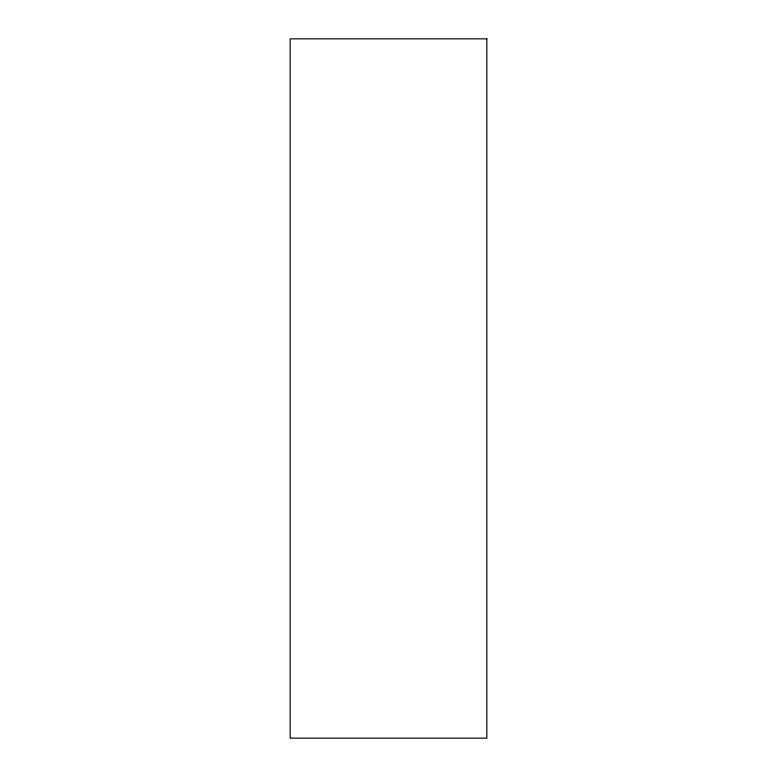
<?xml version="1.0" encoding="UTF-8"?>
<svg xmlns="http://www.w3.org/2000/svg" width="777" height="777" viewBox="0 0 777 777"><rect width="100%" height="100%" fill="white"/><g stroke="black" fill="none" stroke-linecap="round" stroke-linejoin="round"><path stroke-width="1.17" d="M486.839 38.85L290.161 38.85L290.161 738.15L486.839 738.15L486.839 38.85"/></g></svg>
